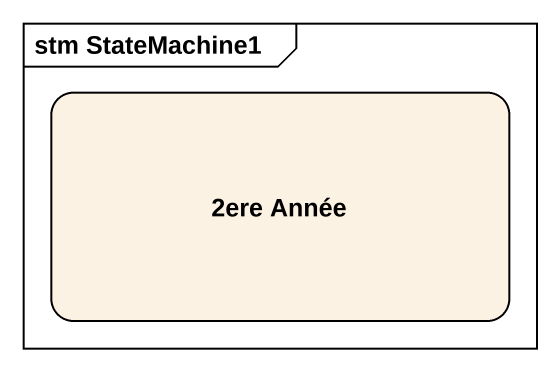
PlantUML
@startuml
mainframe stm StateMachine1
hide empty description
state "2ere Année" as s2ere_Année
@enduml
